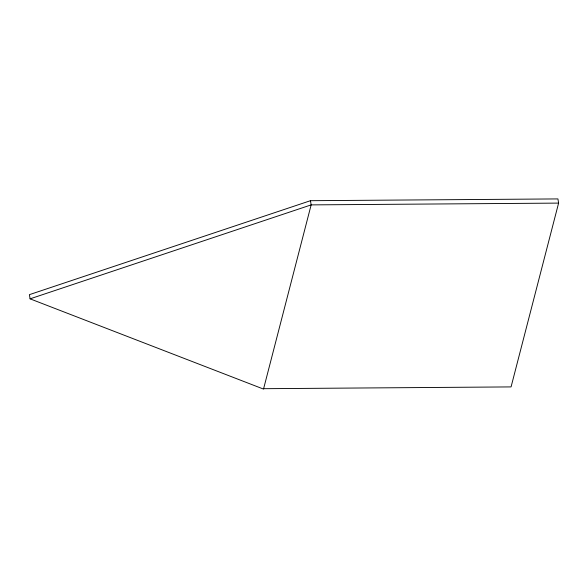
<?xml version="1.0" encoding="UTF-8"?>
<svg xmlns="http://www.w3.org/2000/svg" width="588" height="588" viewBox="0 0 588 588"><rect width="100%" height="100%" fill="white"/><g stroke="black" fill="none" stroke-linecap="round" stroke-linejoin="round"><path stroke-width="0.88" d="M310.471 200.699L311.148 204.889L263.512 389.08L30.076 298.836L29.4 294.654L310.471 200.699L557.924 198.92L558.6 203.103L511.068 386.911L263.615 388.697M30.076 298.836L311.148 204.889L558.6 203.103"/></g></svg>
